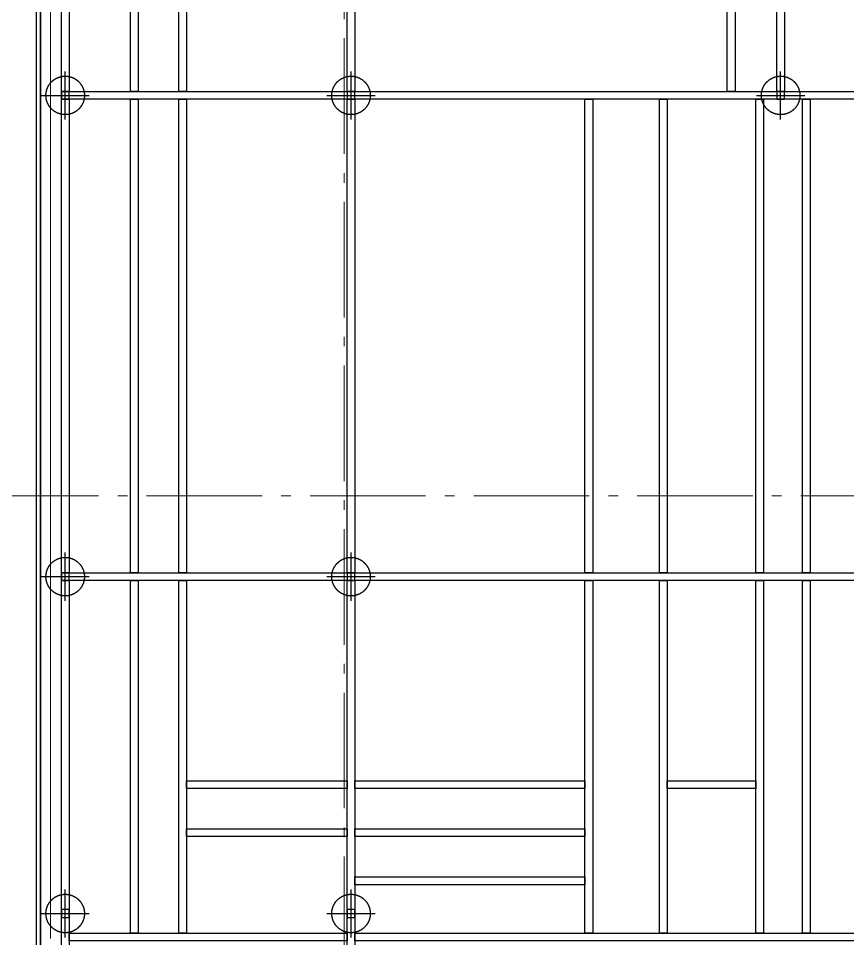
# Model space of a CAD drawing. Header units: millimetres. Extents: x -187347 to 135007, y -6415 to 292048.
# Drawn here: x -72325 to -63705, y 3455 to 13016 of the extents above; entities that cross this region are included whole.
import ezdxf

# ---------------------------------------------------------------- set-up
doc = ezdxf.new("R2010")
doc.units = ezdxf.units.MM
doc.header["$LTSCALE"] = 100
doc.linetypes.add('HIDDEN', pattern=[9.525, 6.35, -3.175])
doc.linetypes.add('Z_LINE-CNTR', pattern=[17, 12, -2, 1, -2])
doc.layers.get('0').update_dxf_attribs({"lineweight": 18})
for name, color, linetype, lineweight in [('A-WALL', 7, 'Continuous', 5), ('A-WALL-FNSH', 7, 'Continuous', 5), ('A-WALL-PATT', 7, 'Continuous', 5), ('S-GRID', 7, 'Continuous', 5)]:
    doc.layers.add(name, color=color, linetype=linetype, lineweight=lineweight)
doc.layers.add('STEEL', color=5, linetype='Continuous')

# ---------------------------------------------------------------- blocks, each defined once
blk = doc.blocks.new('chilling_column80')
at = {"color": 4, "linetype": 'HIDDEN', "ltscale": 20}
for p, q in [((0, -250), (0, 250)), ((-250, 0), (250, 0))]:
    blk.add_line(p, q, dxfattribs=at)
at = {"color": 1, "linetype": 'Continuous', "ltscale": 20}
for p, q in [((-40, 40), (-40, -40)), ((40, 40), (-40, 40)), ((40, -40), (40, 40)), ((-40, -40), (40, -40))]:
    blk.add_line(p, q, dxfattribs=at)
at = {"color": 4, "linetype": 'HIDDEN', "ltscale": 20}
blk.add_circle((0, 0), 200, dxfattribs=at)
blk = doc.blocks.new('steel weighing')
at = {"layer": 'STEEL', "color": 6, "linetype": 'ByBlock', "ltscale": 20}
blk.add_line((845610.1, 785429.8), (845610.1, 687739.1), dxfattribs=at)
at = {"layer": 'STEEL', "color": 7, "linetype": 'ByBlock', "ltscale": 20}
for points in [[(845830.6, 703621.5), (845910.6, 703621.5), (845910.6, 698701.5), (845830.6, 698701.5)], [(846550.6, 693621.5), (846630.6, 693621.5), (846630.6, 689958.2), (846550.6, 689958.2)]]:
    blk.add_lwpolyline(points, close=True, dxfattribs=at)
for points, elevation in [([(846550.6, 703621.5), (846630.6, 703621.5), (846630.6, 698701.5), (846550.6, 698701.5)], 1.7), ([(847050.6, 703621.4), (847130.6, 703621.4), (847130.6, 698701.4), (847050.6, 698701.4)], 1.7), ([(848801.8, 703621.5), (848881.8, 703621.5), (848881.8, 698701.5), (848801.8, 698701.5)], 1.7), ([(852753.3, 703621.5), (852833.3, 703621.5), (852833.3, 698701.5), (852753.3, 698701.5)], 1.7), ([(853267.6, 703621.5), (853347.6, 703621.5), (853347.6, 698701.5), (853267.6, 698701.5)], 1.7), ([(845830.6, 698701.5), (858381.8, 698701.5), (858381.8, 698621.5), (845830.6, 698621.5)], 1.7), ([(845830.6, 698621.5), (845910.6, 698621.5), (845910.6, 693701.5), (845830.6, 693701.5)], 1.7), ([(846550.6, 698621.5), (846630.6, 698621.5), (846630.6, 693701.5), (846550.6, 693701.5)], 1.7), ([(847050.6, 698621.5), (847130.6, 698621.5), (847130.6, 693701.5), (847050.6, 693701.5)], 3.4), ([(848801.8, 698621.5), (848881.8, 698621.5), (848881.8, 693701.5), (848801.8, 693701.5)], 3.4), ([(851273.6, 698621.5), (851353.6, 698621.5), (851353.6, 693701.5), (851273.6, 693701.5)], 3.4), ([(852049.6, 698621.5), (852129.6, 698621.5), (852129.6, 693701.5), (852049.6, 693701.5)], 3.4), ([(853049.3, 698621.6), (853129.3, 698621.6), (853129.3, 693701.6), (853049.3, 693701.6)], 3.4), ([(853534.3, 698621.7), (853614.3, 698621.7), (853614.3, 693701.7), (853534.3, 693701.7)], 3.4), ([(845830.6, 693701.5), (858381.8, 693701.5), (858381.8, 693621.5), (845830.6, 693621.5)], 1.7), ([(845830.6, 693621.5), (845910.6, 693621.5), (845910.6, 689800.9), (845830.6, 689800.9)], 1.7), ([(847050.6, 693621.5), (847130.6, 693621.5), (847130.6, 689958.2), (847050.6, 689958.2)], 3.4), ([(848801.8, 693621.5), (848881.8, 693621.5), (848881.8, 689800.9), (848801.8, 689800.9)], 3.4), ([(851273.6, 693621.5), (851353.6, 693621.5), (851353.6, 689958), (851273.6, 689958)], 3.4), ([(852049.6, 693621.5), (852129.6, 693621.5), (852129.6, 689958), (852049.6, 689958)], 3.4), ([(853049.3, 693621.6), (853129.3, 693621.6), (853129.3, 689958.2), (853049.3, 689958.2)], 3.4), ([(853534.3, 693621.7), (853614.3, 693621.7), (853614.3, 689958.2), (853534.3, 689958.2)], 3.4), ([(845910.6, 689956.5), (848801.8, 689956.5), (848801.8, 689876.5), (845910.6, 689876.5)], 1.7), ([(848881.8, 689958.2), (854301.8, 689958.2), (854301.8, 689878.2), (848881.8, 689878.2)], 3.4)]:
    blk.add_lwpolyline(points, close=True, dxfattribs=dict(at, elevation=elevation))
at = {"layer": 'STEEL', "color": 1, "linetype": 'ByBlock', "ltscale": 20}
for points, elevation in [([(847130.6, 691540.9), (848801.8, 691540.9), (848801.8, 691460.9), (847130.6, 691460.9)], 1.7), ([(848881.8, 691540.9), (851273.6, 691540.9), (851273.6, 691460.9), (848881.8, 691460.9)], 1.7), ([(852129.6, 691540.9), (853049.3, 691540.9), (853049.3, 691460.9), (852129.6, 691460.9)], 3.4), ([(848881.8, 691040.9), (851273.6, 691040.9), (851273.6, 690960.9), (848881.8, 690960.9)], 1.7), ([(848881.8, 690540.9), (851273.6, 690540.9), (851273.6, 690460.9), (848881.8, 690460.9)], 1.7)]:
    blk.add_lwpolyline(points, close=True, dxfattribs=dict(at, elevation=elevation))
blk.add_lwpolyline([(847130.6, 691040.9), (848801.8, 691040.9), (848801.8, 690960.9), (847130.6, 690960.9)], close=True, dxfattribs=at)
for p in [(845870.6, 698661.5), (848841.8, 698661.5, 1.7), (853307.6, 698661.5, 1.7), (845870.6, 693661.5), (848841.8, 693661.5, 1.7), (845870.6, 690161.5), (848841.8, 690161.5, 1.7)]:
    blk.add_blockref('chilling_column80', p, dxfattribs=at)

msp = doc.modelspace()

# ---------------------------------------------------------------- hatches: boundary and pattern name
at = {"layer": 'A-WALL-PATT', "true_color": 0x30f000}
msp.add_hatch(color=80, dxfattribs=at).paths.add_polyline_path([(-72140.7, 3305), (-72139.9, 3305), (-72139.9, 14055), (-72140.7, 14055), (-72140.7, 3974.6)])

# ---------------------------------------------------------------- linework, layer by layer
at = {"layer": 'A-WALL', "lineweight": 25}
msp.add_line((-72140.7, 14055), (-72140.7, 3305), dxfattribs=at)
at = {"layer": 'A-WALL'}
for p, q in [((-72089.9, 14055), (-72089.9, 3355)), ((-71989.9, 14055), (-71989.9, 3455))]:
    msp.add_line(p, q, dxfattribs=at)
at = {"layer": 'A-WALL-FNSH'}
msp.add_line((-72139.9, 3305), (-72139.9, 14055), dxfattribs=at)
at = {"layer": 'S-GRID', "color": 152, "linetype": 'Z_LINE-CNTR'}
for p, q in [((-68939.9, 111408.8), (-68939.9, -6038.2)), ((-89691.4, 8055), (-18064, 8055))]:
    msp.add_line(p, q, dxfattribs=at)

# ---------------------------------------------------------------- block references
at = {"layer": 'STEEL', "color": 6, "linetype": 'ByBlock'}
msp.add_blockref('steel weighing', (-917708.7, -686445.9, -1.7), dxfattribs=at)

doc.saveas('drawing.dxf')
